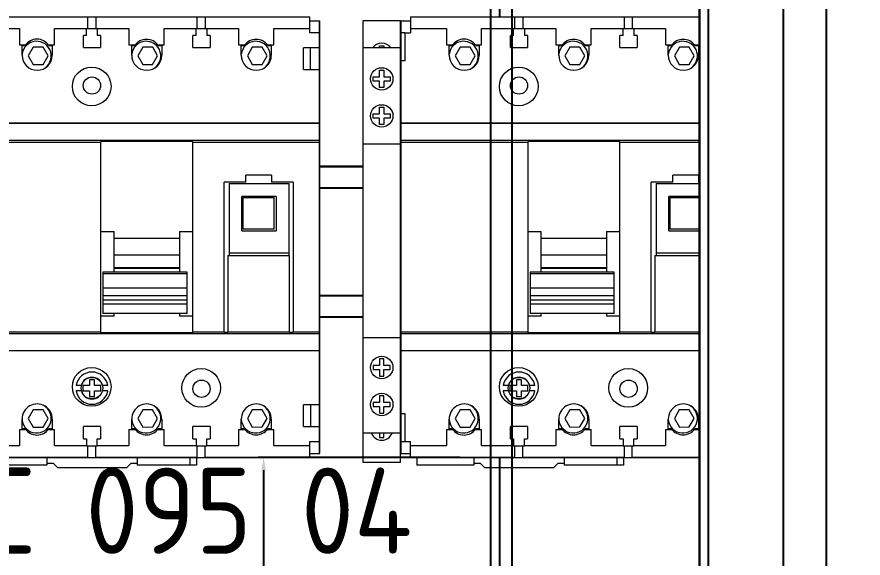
# Model space of a CAD drawing. Header units: millimetres. Extents: x 0 to 69574, y -5 to 41746.
# Drawn here: x 39450.8 to 39647.8, y 31093.6 to 31219.4 of the extents above; entities that cross this region are included whole.
import ezdxf
from ezdxf.enums import TextEntityAlignment as Align

# ---------------------------------------------------------------- set-up
doc = ezdxf.new("R2010")
doc.units = ezdxf.units.MM
doc.set_wipeout_variables(frame=1)
doc.layers.add('! NO PLOT !', color=7, linetype='Continuous', true_color=0xff75dd, plot=False)
doc.layers.add('000-PI-Oprema', color=30, linetype='Continuous', lineweight=5)
for name, color, linetype in [('000-PI-ORMAR', 2, 'Continuous'), ('000-PI_TEXT', 7, 'Continuous'), ('004-PI-DIN Šina', 3, 'Continuous')]:
    doc.layers.add(name, color=color, linetype=linetype)
doc.styles.add('PI0', font='isocpeur.ttf', dxfattribs={"width": 0.9})
doc.styles.get("Standard").update_dxf_attribs({"font": 'arial.ttf'})
doc.dimstyles.new('ISO-25', dxfattribs={"dimtxt": 4, "dimasz": 3, "dimexe": 1.25, "dimexo": 0.625, "dimtad": 1, "dimtxsty": 'Standard', "dimcen": 3, "dimadec": 0, "dimazin": 0, "dimtfac": 1, "dimtmove": 0, "dimatfit": 3, "dimfxl": 1, "dimarcsym": 0})

# ---------------------------------------------------------------- blocks, each defined once
blk = doc.blocks.new('8606.000_montažna')
at = {"layer": '! NO PLOT !'}
blk.add_line((51182.39, 38449.42), (51182.39, 36559.42), dxfattribs=at)
blk = doc.blocks.new('*U1111')
at = {"layer": '004-PI-DIN Šina'}
blk.add_lwpolyline([(570, -17.5), (570, 17.5), (0, 17.5), (0, -17.5)], close=True, dxfattribs=at)
for points in [[(0, 12.5), (570, 12.5)], [(0, -12.5), (570, -12.5)]]:
    blk.add_lwpolyline(points, dxfattribs=at)
blk = doc.blocks.new('NG125 - 18727')
at = {"layer": '000-PI-Oprema'}
for p, q in [((44903.92, 31577.15), (44890.67, 31577.15)), ((44905.47, 31577.53), (44903.92, 31577.53)), ((44906.47, 31576.53), (44905.47, 31577.53)), ((44923.47, 31577.53), (44922.47, 31576.53)), ((44924.92, 31577.53), (44923.47, 31577.53)), ((44938.72, 31577.15), (44924.92, 31577.15)), ((44922.47, 31576.53), (44906.47, 31576.53))]:
    blk.add_line(p, q, dxfattribs=at)
blk.add_wipeout([(44886.87, 31680.45), (44889.17, 31680.45), (44889.17, 31681.36), (44965.17, 31681.36), (44965.17, 31680.45), (44967.47, 31680.45), (44967.47, 31579.85), (44965.17, 31579.85), (44965.17, 31578.95), (44889.17, 31578.95), (44889.17, 31579.85), (44886.87, 31579.85)]).dxf.layer = '000-PI-Oprema'
for p, q in [((44889.17, 31681.36), (44889.17, 31677.66)), ((44889.17, 31681.36), (44965.17, 31681.36)), ((44913.44, 31678.65), (44913.44, 31681.36)), ((44915.29, 31681.36), (44915.29, 31678.65)), ((44938.94, 31678.65), (44938.94, 31681.36)), ((44940.79, 31681.36), (44940.79, 31678.65)), ((44965.17, 31677.66), (44965.17, 31681.36)), ((44886.87, 31579.85), (44886.87, 31680.45)), ((44886.87, 31680.45), (44889.17, 31680.45)), ((44886.97, 31579.85), (44886.97, 31680.45)), ((44965.17, 31680.45), (44967.47, 31680.45)), ((44967.37, 31579.85), (44967.37, 31680.45)), ((44967.47, 31579.85), (44967.47, 31680.45)), ((44887.82, 31677.66), (44886.97, 31677.66)), ((44887.82, 31677.66), (44887.82, 31671.16)), ((44887.82, 31677.66), (44889.17, 31677.66)), ((44889.17, 31678.65), (44897.52, 31678.65)), ((44897.52, 31678.65), (44897.52, 31674.85)), ((44905.72, 31674.85), (44905.72, 31678.65)), ((44905.72, 31678.65), (44923.02, 31678.65)), ((44913.17, 31677.06), (44913.17, 31678.66)), ((44915.67, 31678.66), (44915.67, 31677.06)), ((44923.02, 31678.65), (44923.02, 31674.85)), ((44931.22, 31674.85), (44931.22, 31678.65)), ((44931.22, 31678.65), (44948.52, 31678.65)), ((44938.67, 31677.07), (44938.67, 31678.66)), ((44941.17, 31678.66), (44941.17, 31677.07)), ((44948.52, 31678.65), (44948.52, 31674.85)), ((44956.72, 31674.85), (44956.72, 31678.65)), ((44956.72, 31678.65), (44965.17, 31678.65)), ((44967.37, 31677.66), (44965.17, 31677.66)), ((44912.42, 31674.22), (44912.42, 31677.06)), ((44913.17, 31677.06), (44912.42, 31677.06)), ((44916.42, 31677.06), (44915.67, 31677.06)), ((44916.42, 31677.06), (44916.42, 31674.22)), ((44937.92, 31674.22), (44937.92, 31677.07)), ((44938.67, 31677.07), (44937.92, 31677.07)), ((44941.92, 31677.07), (44941.17, 31677.07)), ((44941.92, 31677.07), (44941.92, 31674.22)), ((44897.52, 31674.85), (44898.97, 31674.85)), ((44898.17, 31672.45), (44898.17, 31674.75)), ((44898.17, 31674.75), (44898.89, 31674.75)), ((44900.74, 31674.31), (44899.59, 31672.31)), ((44903.05, 31674.31), (44900.74, 31674.31)), ((44904.21, 31672.31), (44903.05, 31674.31)), ((44904.27, 31674.85), (44905.72, 31674.85)), ((44904.34, 31674.75), (44905.17, 31674.75)), ((44905.17, 31674.75), (44905.17, 31672.45)), ((44912.42, 31674.22), (44916.42, 31674.22)), ((44923.02, 31674.85), (44924.47, 31674.85)), ((44923.67, 31672.45), (44923.67, 31674.75)), ((44923.67, 31674.75), (44924.39, 31674.75)), ((44926.25, 31674.32), (44925.09, 31672.32)), ((44928.56, 31674.31), (44926.25, 31674.32)), ((44929.71, 31672.31), (44928.56, 31674.31)), ((44929.76, 31674.85), (44931.22, 31674.85)), ((44929.84, 31674.75), (44930.67, 31674.75)), ((44930.67, 31674.75), (44930.67, 31672.45)), ((44937.92, 31674.22), (44941.92, 31674.22)), ((44948.52, 31674.85), (44949.97, 31674.85)), ((44949.17, 31672.45), (44949.17, 31674.75)), ((44949.17, 31674.75), (44949.89, 31674.75)), ((44951.75, 31674.32), (44950.59, 31672.32)), ((44954.06, 31674.31), (44951.75, 31674.32)), ((44955.21, 31672.31), (44954.06, 31674.31)), ((44955.26, 31674.85), (44956.72, 31674.85)), ((44955.34, 31674.75), (44956.17, 31674.75)), ((44956.17, 31674.75), (44956.17, 31672.45)), ((44963.67, 31669.1), (44963.67, 31674.2)), ((44967.37, 31674.2), (44963.67, 31674.2)), ((44965.27, 31669.1), (44965.27, 31674.2)), ((44899.59, 31672.31), (44900.74, 31670.31)), ((44903.05, 31670.31), (44904.21, 31672.31)), ((44925.09, 31672.32), (44926.23, 31670.32)), ((44928.54, 31670.31), (44929.71, 31672.31)), ((44950.59, 31672.32), (44951.73, 31670.32)), ((44954.04, 31670.31), (44955.21, 31672.31)), ((44887.82, 31671.16), (44886.97, 31671.16)), ((44900.74, 31670.31), (44903.05, 31670.31)), ((44926.23, 31670.32), (44928.54, 31670.31)), ((44951.73, 31670.32), (44954.04, 31670.31)), ((44963.67, 31669.1), (44967.37, 31669.1)), ((44967.37, 31656.64), (44886.97, 31656.64)), ((44967.37, 31656.6), (44886.97, 31656.6)), ((44967.37, 31652.6), (44886.97, 31652.6)), ((44886.97, 31652.25), (44916.52, 31652.25)), ((44916.52, 31607.95), (44916.52, 31652.36)), ((44937.82, 31652.36), (44916.52, 31652.36)), ((44937.82, 31652.36), (44937.82, 31607.95)), ((44937.82, 31652.25), (44967.37, 31652.25)), ((44956.22, 31644.6), (44950.22, 31644.6)), ((44950.22, 31642.95), (44950.22, 31644.6)), ((44956.22, 31644.6), (44956.22, 31642.95)), ((44945.22, 31608.03), (44945.22, 31642.95)), ((44950.22, 31642.95), (44945.22, 31642.95)), ((44946.32, 31642.65), (44960.32, 31642.65)), ((44946.32, 31642.65), (44946.32, 31625.9)), ((44961.22, 31642.95), (44956.22, 31642.95)), ((44960.32, 31625.9), (44960.32, 31642.65)), ((44961.22, 31642.95), (44961.22, 31608.03)), ((44957.29, 31639.64), (44949.31, 31639.64)), ((44949.31, 31631.65), (44949.31, 31639.64)), ((44949.53, 31639.35), (44956.87, 31639.35)), ((44949.53, 31639.35), (44949.53, 31632.01)), ((44956.87, 31632.01), (44956.87, 31639.35)), ((44957.29, 31639.64), (44957.29, 31631.65)), ((44956.87, 31632.01), (44949.53, 31632.01)), ((44916.52, 31631.5), (44919.57, 31631.5)), ((44919.57, 31622.01), (44919.57, 31631.5)), ((44919.57, 31629.9), (44934.77, 31629.9)), ((44934.77, 31631.5), (44937.82, 31631.5)), ((44934.77, 31631.5), (44934.77, 31622.01)), ((44949.31, 31631.65), (44957.29, 31631.65)), ((44934.77, 31625.94), (44919.57, 31625.94)), ((44946.02, 31625.9), (44960.42, 31625.9)), ((44946.02, 31625.9), (44946.02, 31608.03)), ((44960.32, 31626.44), (44946.32, 31626.44)), ((44960.42, 31608.03), (44960.42, 31625.9)), ((44916.98, 31622.01), (44916.98, 31612.37)), ((44936.58, 31622.01), (44916.98, 31622.01)), ((44934.77, 31623), (44919.57, 31623)), ((44919.57, 31622.97), (44934.77, 31622.97)), ((44936.58, 31612.37), (44936.58, 31622.01)), ((44936.58, 31621.65), (44916.98, 31621.65)), ((44936.58, 31618.29), (44916.98, 31618.29)), ((44936.58, 31616.54), (44916.98, 31616.54)), ((44936.58, 31615.53), (44916.98, 31615.53)), ((44936.58, 31614.59), (44916.98, 31614.59)), ((44936.58, 31612.37), (44916.98, 31612.37)), ((44919.57, 31611.81), (44919.57, 31612.37)), ((44934.77, 31612.37), (44934.77, 31611.81)), ((44919.57, 31611.81), (44916.52, 31611.81)), ((44937.82, 31611.81), (44934.77, 31611.81)), ((44916.52, 31608.06), (44886.97, 31608.06)), ((44967.37, 31607.71), (44886.97, 31607.71)), ((44937.82, 31607.95), (44916.52, 31607.95)), ((44945.22, 31608.06), (44937.82, 31608.06)), ((44945.22, 31608.03), (44946.02, 31608.03)), ((44960.42, 31608.06), (44946.02, 31608.06)), ((44960.42, 31608.03), (44961.22, 31608.03)), ((44967.37, 31608.06), (44961.22, 31608.06)), ((44967.37, 31603.69), (44886.97, 31603.69)), ((44915.02, 31597.02), (44913.82, 31597.02)), ((44913.82, 31597.02), (44913.82, 31595.64)), ((44915.02, 31595.64), (44915.02, 31597.02)), ((44910.72, 31595.71), (44911.95, 31595.71)), ((44911.95, 31594.4), (44910.72, 31594.4)), ((44913.82, 31595.64), (44912.3, 31595.64)), ((44912.3, 31595.64), (44912.3, 31594.46)), ((44912.3, 31594.46), (44913.82, 31594.46)), ((44913.82, 31594.46), (44913.82, 31593.08)), ((44916.51, 31595.64), (44915.02, 31595.64)), ((44915.02, 31594.46), (44916.51, 31594.46)), ((44915.02, 31593.08), (44915.02, 31594.46)), ((44916.51, 31594.46), (44916.51, 31595.64)), ((44916.88, 31595.71), (44918.11, 31595.71)), ((44918.11, 31594.4), (44916.88, 31594.4)), ((44913.82, 31593.08), (44915.02, 31593.08)), ((44967.37, 31591.2), (44963.67, 31591.2)), ((44963.67, 31586.1), (44963.67, 31591.2)), ((44965.27, 31591.2), (44965.27, 31586.1)), ((44886.97, 31589.15), (44887.82, 31589.15)), ((44887.82, 31589.15), (44887.82, 31582.65)), ((44900.74, 31590.01), (44899.59, 31588.01)), ((44903.05, 31590.01), (44900.74, 31590.01)), ((44904.21, 31588.01), (44903.05, 31590.01)), ((44926.23, 31590.01), (44925.09, 31588.01)), ((44928.54, 31590.02), (44926.23, 31590.01)), ((44929.71, 31588.02), (44928.54, 31590.02)), ((44951.73, 31590.01), (44950.59, 31588.01)), ((44954.04, 31590.02), (44951.73, 31590.01)), ((44955.21, 31588.02), (44954.04, 31590.02)), ((44898.17, 31585.57), (44898.17, 31587.87)), ((44899.59, 31588.01), (44900.74, 31586.01)), ((44903.05, 31586.01), (44904.21, 31588.01)), ((44905.17, 31587.87), (44905.17, 31585.57)), ((44923.67, 31585.57), (44923.67, 31587.87)), ((44925.09, 31588.01), (44926.25, 31586.01)), ((44928.56, 31586.02), (44929.71, 31588.02)), ((44930.67, 31587.87), (44930.67, 31585.57)), ((44949.17, 31585.57), (44949.17, 31587.87)), ((44950.59, 31588.01), (44951.75, 31586.01)), ((44954.06, 31586.02), (44955.21, 31588.02)), ((44956.17, 31587.87), (44956.17, 31585.57)), ((44897.52, 31585.45), (44898.98, 31585.45)), ((44897.52, 31585.45), (44897.52, 31581.69)), ((44898.89, 31585.57), (44898.17, 31585.57)), ((44900.74, 31586.01), (44903.05, 31586.01)), ((44904.25, 31585.45), (44905.72, 31585.45)), ((44905.17, 31585.57), (44904.34, 31585.57)), ((44905.72, 31581.69), (44905.72, 31585.45)), ((44916.42, 31586.11), (44912.42, 31586.11)), ((44912.42, 31583.26), (44912.42, 31586.11)), ((44916.42, 31586.11), (44916.42, 31583.26)), ((44923.02, 31585.45), (44924.48, 31585.45)), ((44923.02, 31585.45), (44923.02, 31581.69)), ((44924.39, 31585.57), (44923.67, 31585.57)), ((44926.25, 31586.01), (44928.56, 31586.02)), ((44929.75, 31585.45), (44931.22, 31585.45)), ((44930.67, 31585.57), (44929.84, 31585.57)), ((44931.22, 31581.69), (44931.22, 31585.45)), ((44941.92, 31586.11), (44937.92, 31586.11)), ((44937.92, 31583.26), (44937.92, 31586.11)), ((44941.92, 31586.11), (44941.92, 31583.26)), ((44948.52, 31585.45), (44949.98, 31585.45)), ((44948.52, 31585.45), (44948.52, 31581.69)), ((44949.89, 31585.57), (44949.17, 31585.57)), ((44951.75, 31586.01), (44954.06, 31586.02)), ((44955.25, 31585.45), (44956.72, 31585.45)), ((44956.17, 31585.57), (44955.34, 31585.57)), ((44956.72, 31581.69), (44956.72, 31585.45)), ((44963.67, 31586.1), (44967.37, 31586.1)), ((44886.97, 31582.65), (44887.82, 31582.65)), ((44887.82, 31582.65), (44889.17, 31582.65)), ((44889.17, 31578.96), (44889.17, 31582.65)), ((44912.42, 31583.26), (44913.17, 31583.26)), ((44913.17, 31583.26), (44913.17, 31581.66)), ((44915.67, 31583.26), (44916.42, 31583.26)), ((44915.67, 31581.66), (44915.67, 31583.26)), ((44937.92, 31583.26), (44938.67, 31583.26)), ((44938.67, 31583.26), (44938.67, 31581.66)), ((44941.17, 31583.26), (44941.92, 31583.26)), ((44941.17, 31581.66), (44941.17, 31583.26)), ((44965.17, 31582.65), (44967.37, 31582.65)), ((44965.17, 31578.96), (44965.17, 31582.65)), ((44889.17, 31581.69), (44897.52, 31581.69)), ((44905.72, 31581.69), (44913.17, 31581.69)), ((44913.17, 31581.66), (44915.67, 31581.66)), ((44913.44, 31578.95), (44913.44, 31581.66)), ((44915.29, 31578.95), (44915.29, 31581.66)), ((44915.67, 31581.69), (44923.02, 31581.69)), ((44931.22, 31581.69), (44938.67, 31581.69)), ((44938.67, 31581.66), (44941.17, 31581.66)), ((44938.94, 31578.95), (44938.94, 31581.66)), ((44940.79, 31578.95), (44940.79, 31581.66)), ((44941.17, 31581.69), (44948.52, 31581.69)), ((44956.72, 31581.69), (44965.17, 31581.69)), ((44886.87, 31579.85), (44889.17, 31579.85)), ((44889.17, 31578.99), (44913.44, 31578.99)), ((44889.17, 31578.95), (44965.17, 31578.95)), ((44890.67, 31578.95), (44890.67, 31577.15)), ((44903.92, 31578.95), (44903.92, 31577.15)), ((44915.29, 31578.99), (44938.94, 31578.99)), ((44924.92, 31578.95), (44924.92, 31577.15)), ((44937.17, 31578.95), (44937.17, 31577.15)), ((44938.72, 31578.95), (44938.72, 31577.15)), ((44940.79, 31578.99), (44965.17, 31578.99)), ((44965.17, 31579.85), (44967.47, 31579.85))]:
    blk.add_line(p, q, dxfattribs=at)
for centre, radius in [((44914.36, 31665.19), 4.5), ((44914.42, 31665.41), 2.01), ((44914.36, 31595.35), 4.5), ((44939.84, 31595.11), 4.5), ((44914.42, 31595.06), 2.5), ((44939.92, 31594.91), 2.01)]:
    blk.add_circle(centre, radius, dxfattribs=at)
for centre, radius, start, end in [((44901.55, 31672.3), 3.4, 295.8467, 173.7823), ((44901.62, 31672.86), 3.32, 34.9041, 145.0933), ((44927.05, 31672.3), 3.4, 295.8467, 173.7823), ((44927.12, 31672.78), 3.36, 35.9277, 144.0696), ((44952.55, 31672.3), 3.4, 295.8467, 173.7823), ((44952.62, 31672.78), 3.36, 35.9124, 144.085), ((44901.67, 31672.45), 3.5, 180.0006, 359.9994), ((44927.17, 31672.45), 3.5, 180.0006, 359.9994), ((44952.67, 31672.45), 3.5, 180.0006, 359.9994), ((44914.42, 31595.05), 3.75, 10.0334, 169.9666), ((44914.42, 31595.05), 2.55, 14.8453, 165.1547), ((44914.42, 31595.05), 3.75, 190.0334, 349.9666), ((44914.42, 31595.05), 2.55, 194.8453, 345.1547), ((44901.67, 31587.87), 3.5, 359.9994, 180.0006), ((44901.55, 31588.02), 3.4, 186.2177, 64.0719), ((44927.17, 31587.87), 3.5, 359.9994, 180.0006), ((44927.05, 31588.02), 3.4, 186.2177, 64.0719), ((44952.67, 31587.87), 3.5, 359.9994, 180.0006), ((44952.55, 31588.02), 3.4, 186.2177, 64.0719), ((44901.62, 31587.47), 3.32, 214.9068, 325.0959), ((44927.12, 31587.55), 3.36, 215.9304, 324.0723), ((44952.62, 31587.55), 3.36, 215.9151, 324.0876)]:
    blk.add_arc(centre, radius, start, end, dxfattribs=at)
blk = doc.blocks.new('NG125 AUX - 19072')
at = {"layer": '000-PI-Oprema'}
for p, q in [((44879.01, 31670.7), (44878.45, 31671.64)), ((44879.58, 31671.64), (44879.01, 31670.7)), ((44879.58, 31672.74), (44879.58, 31671.64)), ((44879.68, 31650.14), (44879.68, 31654.14)), ((44881.58, 31647.14), (44881.58, 31648.74)), ((44882.48, 31641.54), (44882.48, 31645.54)), ((44883.58, 31612.44), (44883.58, 31616.9)), ((44878.45, 31587.34), (44879.01, 31588.28)), ((44879.01, 31588.28), (44879.58, 31587.34)), ((44879.58, 31586.24), (44879.58, 31587.34))]:
    blk.add_line(p, q, dxfattribs=at)
blk.add_wipeout([(44867.18, 31680.84), (44875.98, 31680.84), (44875.98, 31578.14), (44867.18, 31578.14)]).dxf.layer = '000-PI-Oprema'
for p, q in [((44867.18, 31680.84), (44867.18, 31578.14)), ((44875.98, 31680.84), (44867.18, 31680.84)), ((44875.98, 31578.14), (44875.98, 31680.84)), ((44875.98, 31674.54), (44867.18, 31674.54)), ((44871.08, 31674.54), (44871.08, 31675.04)), ((44871.08, 31675.04), (44872.08, 31675.04)), ((44872.08, 31675.04), (44872.08, 31674.54)), ((44875.98, 31672.74), (44879.58, 31672.74)), ((44878.45, 31671.64), (44875.98, 31671.64)), ((44871.08, 31667.84), (44871.08, 31669.34)), ((44871.08, 31669.34), (44872.08, 31669.34)), ((44872.08, 31669.34), (44872.08, 31667.84)), ((44869.58, 31666.84), (44869.58, 31667.84)), ((44869.58, 31667.84), (44871.08, 31667.84)), ((44872.08, 31667.84), (44873.58, 31667.84)), ((44873.58, 31667.84), (44873.58, 31666.84)), ((44871.08, 31666.84), (44869.58, 31666.84)), ((44871.08, 31665.34), (44871.08, 31666.84)), ((44872.08, 31665.34), (44871.08, 31665.34)), ((44872.08, 31666.84), (44872.08, 31665.34)), ((44873.58, 31666.84), (44872.08, 31666.84)), ((44871.08, 31659.24), (44871.08, 31660.74)), ((44871.08, 31660.74), (44872.08, 31660.74)), ((44872.08, 31660.74), (44872.08, 31659.24)), ((44869.58, 31658.24), (44869.58, 31659.24)), ((44869.58, 31659.24), (44871.08, 31659.24)), ((44871.08, 31658.24), (44869.58, 31658.24)), ((44871.08, 31656.74), (44871.08, 31658.24)), ((44872.08, 31659.24), (44873.58, 31659.24)), ((44872.08, 31658.24), (44872.08, 31656.74)), ((44873.58, 31658.24), (44872.08, 31658.24)), ((44873.58, 31659.24), (44873.58, 31658.24)), ((44872.08, 31656.74), (44871.08, 31656.74)), ((44875.98, 31654.14), (44879.68, 31654.14)), ((44879.68, 31653.87), (44875.98, 31653.87)), ((44875.98, 31652.14), (44867.18, 31652.14)), ((44875.98, 31650.41), (44879.68, 31650.41)), ((44875.98, 31650.14), (44879.68, 31650.14)), ((44875.98, 31648.74), (44881.58, 31648.74)), ((44875.98, 31647.14), (44881.58, 31647.14)), ((44875.98, 31645.54), (44882.48, 31645.54)), ((44875.98, 31641.54), (44882.48, 31641.54)), ((44883.58, 31616.9), (44875.98, 31616.9)), ((44883.58, 31614.37), (44875.98, 31614.37)), ((44883.58, 31612.44), (44875.98, 31612.44)), ((44875.98, 31607.14), (44867.18, 31607.14)), ((44871.08, 31600.74), (44869.58, 31600.74)), ((44869.58, 31600.74), (44869.58, 31599.74)), ((44872.08, 31602.24), (44871.08, 31602.24)), ((44871.08, 31602.24), (44871.08, 31600.74)), ((44872.08, 31600.74), (44872.08, 31602.24)), ((44873.58, 31600.74), (44872.08, 31600.74)), ((44873.58, 31599.74), (44873.58, 31600.74)), ((44869.58, 31599.74), (44871.08, 31599.74)), ((44871.08, 31599.74), (44871.08, 31598.24)), ((44872.08, 31599.74), (44873.58, 31599.74)), ((44872.08, 31598.24), (44872.08, 31599.74)), ((44871.08, 31598.24), (44872.08, 31598.24)), ((44872.08, 31593.64), (44871.08, 31593.64)), ((44871.08, 31593.64), (44871.08, 31592.14)), ((44872.08, 31592.14), (44872.08, 31593.64)), ((44871.08, 31592.14), (44869.58, 31592.14)), ((44869.58, 31592.14), (44869.58, 31591.14)), ((44869.58, 31591.14), (44871.08, 31591.14)), ((44871.08, 31591.14), (44871.08, 31589.64)), ((44873.58, 31592.14), (44872.08, 31592.14)), ((44872.08, 31591.14), (44873.58, 31591.14)), ((44872.08, 31589.64), (44872.08, 31591.14)), ((44873.58, 31591.14), (44873.58, 31592.14)), ((44871.08, 31589.64), (44872.08, 31589.64)), ((44878.45, 31587.34), (44875.98, 31587.34)), ((44875.98, 31584.94), (44867.18, 31584.94)), ((44871.08, 31584.94), (44871.08, 31583.94)), ((44872.08, 31583.94), (44872.08, 31584.94)), ((44875.98, 31586.24), (44879.58, 31586.24)), ((44871.08, 31583.94), (44872.08, 31583.94)), ((44875.98, 31578.14), (44867.18, 31578.14))]:
    blk.add_line(p, q, dxfattribs=at)
for centre in [(44871.58, 31667.34), (44871.58, 31658.74), (44871.58, 31600.24), (44871.58, 31591.64)]:
    blk.add_circle(centre, 2.6, dxfattribs=at)
for centre, start, end in [((44871.58, 31673.04), 35.182, 144.8148), ((44871.58, 31585.94), 202.6927, 336.9213)]:
    blk.add_arc(centre, 2.6, start, end, dxfattribs=at)
blk = doc.blocks.new('spojnica')
at = {"layer": '! NO PLOT !', "transparency": 33554687}
for p, q in [((44768.49, 28811.5), (44768.49, 26919.4)), ((44763.49, 28809.4), (44763.49, 26919.4))]:
    blk.add_line(p, q, dxfattribs=at)
blk = doc.blocks.new('*D1379')
at = {"layer": '! NO PLOT !', "color": 0, "lineweight": -2, "ltscale": 0.25, "transparency": 16777216}
for p, q in [((39553.94, 31117), (39506.99, 31117)), ((39508.24, 31114), (39508.24, 31040)), ((39606.62, 31037), (39506.99, 31037))]:
    blk.add_line(p, q, dxfattribs=at)
at = {"layer": '! NO PLOT !', "color": 0, "ltscale": 0.25, "transparency": 16777216}
for points in [[(39507.74, 31114), (39508.74, 31114), (39508.24, 31117)], [(39507.74, 31040), (39508.74, 31040), (39508.24, 31037)]]:
    blk.add_solid(points, dxfattribs=at)
at = {"layer": 'Defpoints', "color": 0, "ltscale": 0.25, "transparency": 16777216}
for p in [(39554.56, 31117), (39508.24, 31037), (39607.24, 31037)]:
    blk.add_point(p, dxfattribs=at)
at = {"layer": '! NO PLOT !', "color": 0, "ltscale": 0.25, "transparency": 16777216, "insert": (39505.57, 31077), "char_height": 4, "attachment_point": 5, "rotation": 90}
blk.add_mtext('80', dxfattribs=at)

msp = doc.modelspace()

# ---------------------------------------------------------------- block references
msp.add_blockref('*U1111', (39124.172, 31167.152))
at = {"layer": '000-PI-Oprema'}
msp.add_blockref('8606.000_montažna', (-11619.223, -5740.014), dxfattribs=at)

# ---------------------------------------------------------------- texts
at = {"layer": '000-PI_TEXT', "style": 'PI0', "width": 0.9}
msp.add_text('-TC 095 04', height=20, dxfattribs=at).set_placement((39479.396, 31104.634), align=Align.MIDDLE)

# ---------------------------------------------------------------- next in the draw order: block references
at = {"layer": '000-PI-Oprema'}
for name, p in [('NG125 - 18727', (-5446.142, -461.953)), ('NG125 AUX - 19072', (-5335.853, -462.34))]:
    msp.add_blockref(name, p, dxfattribs=at)

# ---------------------------------------------------------------- next in the draw order: linework, layer by layer
at = {"ltscale": 0.25}
msp.add_line((39521.323, 31184.652), (39531.323, 31184.652), dxfattribs=at)

# ---------------------------------------------------------------- next in the draw order: block references
at = {"layer": '000-PI-Oprema'}
msp.add_blockref('NG125 - 18727', (-5346.742, -461.953), dxfattribs=at)

# ---------------------------------------------------------------- next in the draw order: block references
msp.add_blockref('spojnica', (-5202.464, 3900), dxfattribs=at)

# ---------------------------------------------------------------- next in the draw order: dimensions: what is measured, and where the dimension line sits
at = {"layer": '! NO PLOT !', "ltscale": 0.25}
dim = msp.add_linear_dim(base=(39508.237, 31037.002), p1=(39554.561, 31117.002), p2=(39607.242, 31037.002), angle=90, dimstyle='ISO-25', dxfattribs=at)
dim.commit()
dim.dimension.update_dxf_attribs({"geometry": '*D1379', "text_midpoint": (39505.57, 31077.002)})

# ---------------------------------------------------------------- next in the draw order: wipeouts: each hides what was drawn before it
msp.add_wipeout([(39609.672, 32761.404), (40000.16, 32761.404), (39999.672, 30778.904), (39609.66, 30776.904)]).dxf.layer = '000-PI-ORMAR'

# ---------------------------------------------------------------- next in the draw order: linework, layer by layer
at = {"layer": '! NO PLOT !'}
for p, q in [((39609.684, 32761.404), (39609.684, 30776.904)), ((39609.684, 30776.904), (39609.684, 32761.404)), ((39629.184, 32749.904), (39629.184, 30788.404)), ((39609.672, 30789.904), (39609.672, 32740.766)), ((39639.184, 32734.904), (39639.184, 30803.404))]:
    msp.add_line(p, q, dxfattribs=at)
at = {"layer": '000-PI-ORMAR'}
for p, q in [((39609.684, 32761.404), (39609.684, 30776.904)), ((39611.684, 32759.404), (39611.684, 30778.904))]:
    msp.add_line(p, q, dxfattribs=at)

doc.saveas('drawing.dxf')
